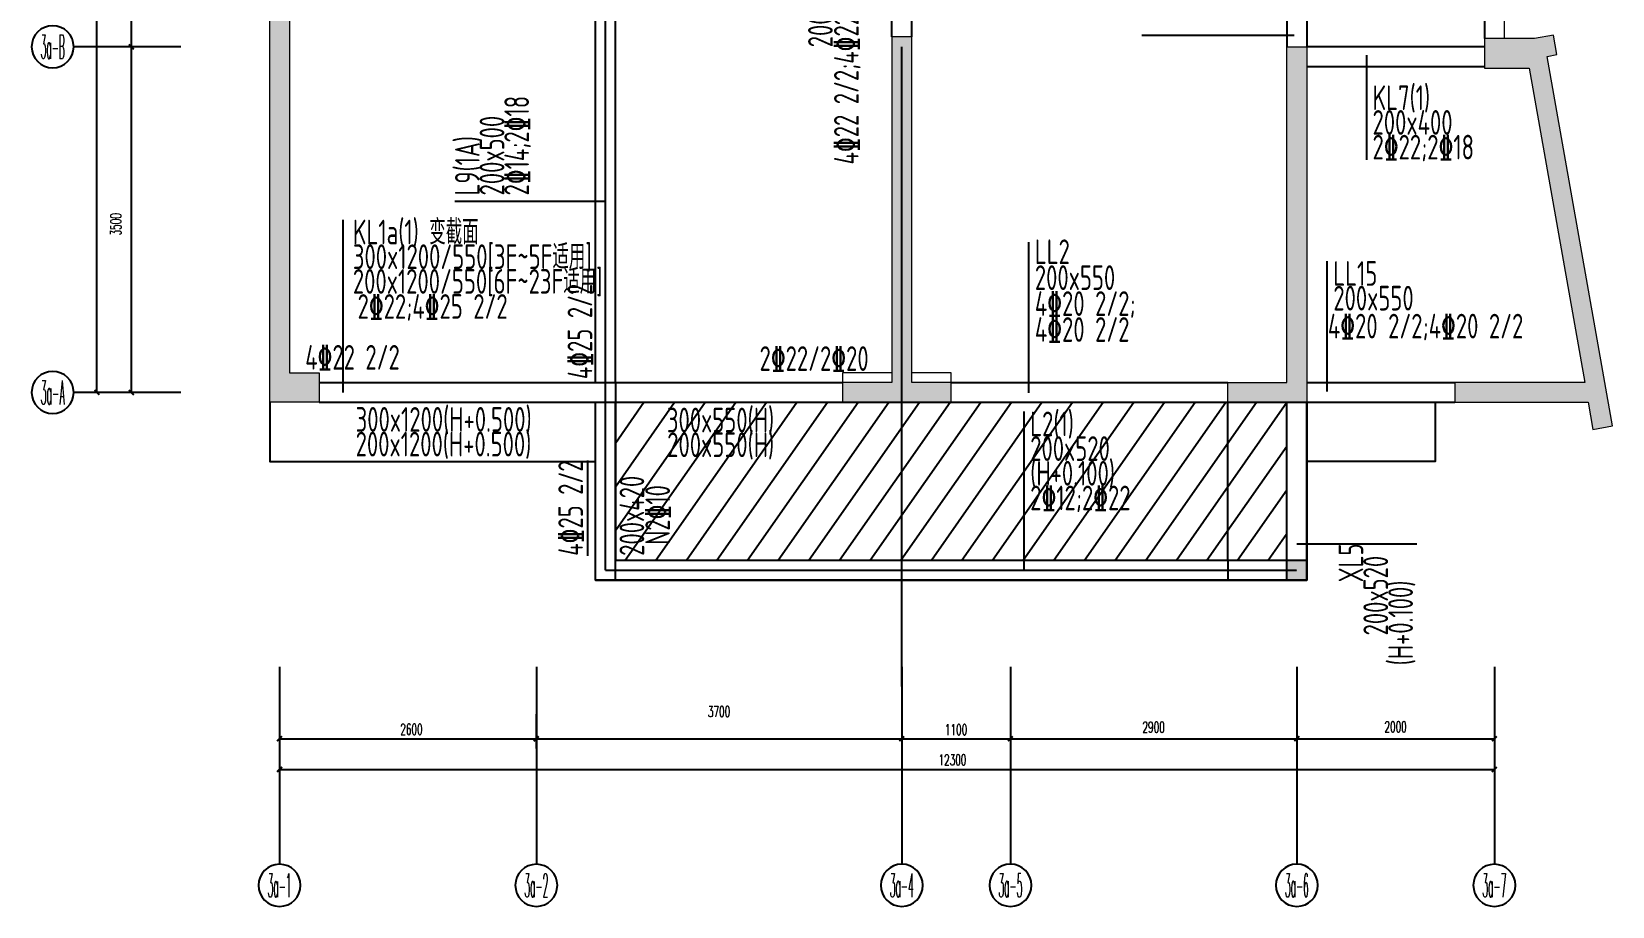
# Model space of a CAD drawing. Extents: x 184967 to 628822, y -100826 to 121332.
# Drawn here: x 558308 to 574313, y -39475 to -30617 of the extents above; entities that cross this region are included whole.
import ezdxf
from ezdxf.enums import TextEntityAlignment as Align

# ---------------------------------------------------------------- set-up
doc = ezdxf.new("R2010")
doc.units = 0
doc.header["$MEASUREMENT"] = 0
for name, pattern in [('03-grid-3F$0$DOTE', [2.42, 2, -0.2, 0.02, -0.2]), ('03-tem-3~8F$0$DASHED', [0.75, 0.5, -0.25]), ('03-tem-3~8F$0$DOTE', [2.42, 2, -0.2, 0.02, -0.2])]:
    doc.linetypes.add(name, pattern=pattern)
for name, color, linetype in [('$0$S-BEAM-LTJ', 2, 'Continuous'), ('$1$S-BEAM-LTJ', 2, 'Continuous'), ('03-grid-3F$0$S-PUB-AXIS', 193, '03-grid-3F$0$DOTE'), ('03-tem-3~8F$0$BEAM', 4, '03-tem-3~8F$0$DASHED'), ('03-tem-3~8F$0$COLU', 7, 'Continuous'), ('03-tem-3~8F$0$S-MOD-SLABHATCH', 150, 'Continuous'), ('03-tem-3~8F$0$S-PUB-QFDIMSUB', 1, '03-tem-3~8F$0$DOTE'), ('03-tem-3~8F$0$S-T-BEAMNUM', 3, 'Continuous'), ('03-tem-3~8F$0$S-T-LINE', 1, 'Continuous'), ('03-tem-3~8F$0$S-T-SECTION', 7, 'Continuous'), ('03-tem-3~8F$0$S-W-LINE', 2, 'Continuous'), ('03-tem-3~8F$0$SPACE_HATCH', 8, 'Continuous'), ('03-tem-3~8F$0$WALL', 4, 'Continuous'), ('AXIS_TEXT', 7, 'Continuous'), ('PUB_DIM', 3, 'Continuous')]:
    doc.layers.add(name, color=color, linetype=linetype)
for name, color, linetype, lineweight in [('03-col-2F~4F$0$$0$COLU', 6, 'Continuous', 0), ('03-col-5F~23F$0$$0$COLU', 6, 'Continuous', 0), ('03-col-5F~23F$0$$0$COLU_HATCH', 251, 'Continuous', 0), ('03-tem-3~8F$0$BEAM_CON', 4, 'Continuous', 0)]:
    doc.layers.add(name, color=color, linetype=linetype, lineweight=lineweight)
doc.styles.add('$0$23-tem-4F~10F$0$X', font='tssdeng.shx', dxfattribs={"width": 0.7, "bigfont": 'tssdchn.shx'})
doc.styles.add('$1$23-tem-4F~10F$0$X', font='tssdeng.shx', dxfattribs={"width": 0.7, "bigfont": 'tssdchn.shx'})
doc.styles.add('03-tem-3~8F$0$23-tem-4F~10F$0$X', font='tssdeng.shx', dxfattribs={"width": 0.7, "bigfont": 'tssdchn.shx'})
doc.styles.add('_TCH_AXIS', font='COMPLEX', dxfattribs={"bigfont": 'GBCBIG'})
doc.styles.add('COMPLEX', font='COMPLEX')
doc.styles.add('尺寸标注', font='txt.shx', dxfattribs={"width": 0.6, "height": 110})
doc.dimstyles.new('1-50', dxfattribs={"dimscale": 50, "dimtxt": 110, "dimasz": 1, "dimexe": 2, "dimexo": 2, "dimgap": 0.6, "dimtad": 1, "dimdec": 0, "dimrnd": 5, "dimtxsty": '尺寸标注', "dimblk": 'ARCHTICK', "dimcen": 2.5, "dimclrd": 251, "dimclre": 251, "dimclrt": 50, "dimadec": 0, "dimazin": 0, "dimtfac": 1, "dimtdec": 0, "dimtix": 1, "dimtmove": 2, "dimatfit": 3, "dimldrblk": 'DOT', "dimfxl": 1, "dimarcsym": 0})

# ---------------------------------------------------------------- blocks, each defined once
blk = doc.blocks.new('_ArchTick')
at = {"color": 0, "linetype": 'ByBlock', "const_width": 0.4}
blk.add_lwpolyline([(-0.5, -0.5), (0.5, 0.5)], dxfattribs=at)
blk = doc.blocks.new('*D2097')
at = {"layer": 'Defpoints', "color": 0, "linetype": 'ByBlock', "transparency": 16777216}
for p in [(560818, -36582), (573118, -36582), (573118, -38088)]:
    blk.add_point(p, dxfattribs=at)
at = {"layer": 'PUB_DIM', "color": 251, "lineweight": -2, "transparency": 16777216}
for p, q in [((560818, -37838), (560818, -38188)), ((573118, -37838), (573118, -38188)), ((560818, -38088), (573118, -38088))]:
    blk.add_line(p, q, dxfattribs=at)
at = {"layer": 'PUB_DIM', "color": 251, "linetype": 'ByBlock', "lineweight": -2, "transparency": 16777216, "xscale": 50, "yscale": 50, "zscale": 50, "rotation": 180}
blk.add_blockref('_ArchTick', (560818, -38088), dxfattribs=at)
at = {"layer": 'PUB_DIM', "color": 251, "linetype": 'ByBlock', "lineweight": -2, "transparency": 16777216, "xscale": 50, "yscale": 50, "zscale": 50}
blk.add_blockref('_ArchTick', (573118, -38088), dxfattribs=at)
at = {"layer": 'PUB_DIM', "color": 50, "linetype": 'ByBlock', "transparency": 16777216, "insert": (567631, -37991), "char_height": 110, "attachment_point": 5, "style": '尺寸标注'}
blk.add_mtext('12300', dxfattribs=at)
blk = doc.blocks.new('_Dot')
at = {"color": 0, "linetype": 'ByBlock', "lineweight": -2}
blk.add_line((-0.5, 0), (-1, 0), dxfattribs=at)
at = {"color": 0, "linetype": 'ByBlock', "const_width": 0.5}
blk.add_lwpolyline([(-0.25, 0, 1), (0.25, 0, 1)], format="xyb", close=True, dxfattribs=at)
blk = doc.blocks.new('*D2098')
at = {"layer": 'Defpoints', "color": 0, "linetype": 'ByBlock', "transparency": 16777216}
for p in [(560818, -37049), (563418, -37049), (563418, -37777)]:
    blk.add_point(p, dxfattribs=at)
at = {"layer": 'PUB_DIM', "color": 251, "lineweight": -2, "transparency": 16777216}
for p, q in [((560818, -37527), (560818, -37877)), ((563418, -37527), (563418, -37877)), ((560818, -37777), (563418, -37777))]:
    blk.add_line(p, q, dxfattribs=at)
at = {"layer": 'PUB_DIM', "color": 251, "linetype": 'ByBlock', "lineweight": -2, "transparency": 16777216, "xscale": 50, "yscale": 50, "zscale": 50, "rotation": 180}
blk.add_blockref('_ArchTick', (560818, -37777), dxfattribs=at)
at = {"layer": 'PUB_DIM', "color": 251, "linetype": 'ByBlock', "lineweight": -2, "transparency": 16777216, "xscale": 50, "yscale": 50, "zscale": 50}
blk.add_blockref('_ArchTick', (563418, -37777), dxfattribs=at)
at = {"layer": 'PUB_DIM', "color": 50, "linetype": 'ByBlock', "transparency": 16777216, "insert": (562154, -37682), "char_height": 110, "attachment_point": 5, "style": '尺寸标注'}
blk.add_mtext('2600', dxfattribs=at)
blk = doc.blocks.new('*D2099')
at = {"layer": 'Defpoints', "color": 0, "linetype": 'ByBlock', "transparency": 16777216}
for p in [(563418, -37049), (567118, -37049), (567118, -37777)]:
    blk.add_point(p, dxfattribs=at)
at = {"layer": 'PUB_DIM', "color": 251, "lineweight": -2, "transparency": 16777216}
for p, q in [((563418, -37527), (563418, -37877)), ((567118, -37527), (567118, -37877)), ((563418, -37777), (567118, -37777))]:
    blk.add_line(p, q, dxfattribs=at)
at = {"layer": 'PUB_DIM', "color": 251, "linetype": 'ByBlock', "lineweight": -2, "transparency": 16777216, "xscale": 50, "yscale": 50, "zscale": 50, "rotation": 180}
blk.add_blockref('_ArchTick', (563418, -37777), dxfattribs=at)
at = {"layer": 'PUB_DIM', "color": 251, "linetype": 'ByBlock', "lineweight": -2, "transparency": 16777216, "xscale": 50, "yscale": 50, "zscale": 50}
blk.add_blockref('_ArchTick', (567118, -37777), dxfattribs=at)
at = {"layer": 'PUB_DIM', "color": 50, "linetype": 'ByBlock', "transparency": 16777216, "insert": (565268, -37501), "char_height": 110, "attachment_point": 5, "style": '尺寸标注'}
blk.add_mtext('3700', dxfattribs=at)
blk = doc.blocks.new('*D2100')
at = {"layer": 'Defpoints', "color": 0, "linetype": 'ByBlock', "transparency": 16777216}
for p in [(567118, -37049), (568218, -37049), (568218, -37777)]:
    blk.add_point(p, dxfattribs=at)
at = {"layer": 'PUB_DIM', "color": 251, "lineweight": -2, "transparency": 16777216}
for p, q in [((567118, -37527), (567118, -37877)), ((568218, -37527), (568218, -37877)), ((567118, -37777), (568218, -37777))]:
    blk.add_line(p, q, dxfattribs=at)
at = {"layer": 'PUB_DIM', "color": 251, "linetype": 'ByBlock', "lineweight": -2, "transparency": 16777216, "xscale": 50, "yscale": 50, "zscale": 50, "rotation": 180}
blk.add_blockref('_ArchTick', (567118, -37777), dxfattribs=at)
at = {"layer": 'PUB_DIM', "color": 251, "linetype": 'ByBlock', "lineweight": -2, "transparency": 16777216, "xscale": 50, "yscale": 50, "zscale": 50}
blk.add_blockref('_ArchTick', (568218, -37777), dxfattribs=at)
at = {"layer": 'PUB_DIM', "color": 50, "linetype": 'ByBlock', "transparency": 16777216, "insert": (567668, -37685), "char_height": 110, "attachment_point": 5, "style": '尺寸标注'}
blk.add_mtext('1100', dxfattribs=at)
blk = doc.blocks.new('*D2101')
at = {"layer": 'Defpoints', "color": 0, "linetype": 'ByBlock', "transparency": 16777216}
for p in [(568218, -37049), (571118, -37049), (571118, -37777)]:
    blk.add_point(p, dxfattribs=at)
at = {"layer": 'PUB_DIM', "color": 251, "lineweight": -2, "transparency": 16777216}
for p, q in [((568218, -37527), (568218, -37877)), ((571118, -37527), (571118, -37877)), ((568218, -37777), (571118, -37777))]:
    blk.add_line(p, q, dxfattribs=at)
at = {"layer": 'PUB_DIM', "color": 251, "linetype": 'ByBlock', "lineweight": -2, "transparency": 16777216, "xscale": 50, "yscale": 50, "zscale": 50, "rotation": 180}
blk.add_blockref('_ArchTick', (568218, -37777), dxfattribs=at)
at = {"layer": 'PUB_DIM', "color": 251, "linetype": 'ByBlock', "lineweight": -2, "transparency": 16777216, "xscale": 50, "yscale": 50, "zscale": 50}
blk.add_blockref('_ArchTick', (571118, -37777), dxfattribs=at)
at = {"layer": 'PUB_DIM', "color": 50, "linetype": 'ByBlock', "transparency": 16777216, "insert": (569668, -37660), "char_height": 110, "attachment_point": 5, "style": '尺寸标注'}
blk.add_mtext('2900', dxfattribs=at)
blk = doc.blocks.new('*D2102')
at = {"layer": 'Defpoints', "color": 0, "linetype": 'ByBlock', "transparency": 16777216}
for p in [(571118, -37049), (573118, -37049), (573118, -37777)]:
    blk.add_point(p, dxfattribs=at)
at = {"layer": 'PUB_DIM', "color": 251, "lineweight": -2, "transparency": 16777216}
for p, q in [((571118, -37527), (571118, -37877)), ((573118, -37527), (573118, -37877)), ((571118, -37777), (573118, -37777))]:
    blk.add_line(p, q, dxfattribs=at)
at = {"layer": 'PUB_DIM', "color": 251, "linetype": 'ByBlock', "lineweight": -2, "transparency": 16777216, "xscale": 50, "yscale": 50, "zscale": 50, "rotation": 180}
blk.add_blockref('_ArchTick', (571118, -37777), dxfattribs=at)
at = {"layer": 'PUB_DIM', "color": 251, "linetype": 'ByBlock', "lineweight": -2, "transparency": 16777216, "xscale": 50, "yscale": 50, "zscale": 50}
blk.add_blockref('_ArchTick', (573118, -37777), dxfattribs=at)
at = {"layer": 'PUB_DIM', "color": 50, "linetype": 'ByBlock', "transparency": 16777216, "insert": (572118, -37656), "char_height": 110, "attachment_point": 5, "style": '尺寸标注'}
blk.add_mtext('2000', dxfattribs=at)
blk = doc.blocks.new('*D2109')
at = {"layer": 'Defpoints', "color": 0, "linetype": 'ByBlock', "transparency": 16777216}
for p in [(558969, -26571), (560269, -26571), (560269, -34271)]:
    blk.add_point(p, dxfattribs=at)
at = {"layer": 'PUB_DIM', "color": 251, "lineweight": -2, "transparency": 16777216}
for p, q in [((559219, -26571), (558869, -26571)), ((558969, -34271), (558969, -26571)), ((559219, -34271), (558869, -34271))]:
    blk.add_line(p, q, dxfattribs=at)
at = {"layer": 'PUB_DIM', "color": 251, "linetype": 'ByBlock', "lineweight": -2, "transparency": 16777216, "xscale": 50, "yscale": 50, "zscale": 50}
for p, rotation in [((558969, -26571), 90), ((558969, -34271), 270)]:
    blk.add_blockref('_ArchTick', p, dxfattribs=dict(at, rotation=rotation))
at = {"layer": 'PUB_DIM', "color": 50, "linetype": 'ByBlock', "transparency": 16777216, "insert": (558845, -30311), "char_height": 110, "attachment_point": 5, "rotation": 90, "style": '尺寸标注'}
blk.add_mtext('7700', dxfattribs=at)
blk = doc.blocks.new('*D2110')
at = {"layer": 'Defpoints', "color": 0, "linetype": 'ByBlock', "transparency": 16777216}
for p in [(559318, -30771), (559818, -30771), (559818, -34271)]:
    blk.add_point(p, dxfattribs=at)
at = {"layer": 'PUB_DIM', "color": 251, "lineweight": -2, "transparency": 16777216}
for p, q in [((559568, -30771), (559218, -30771)), ((559318, -34271), (559318, -30771)), ((559568, -34271), (559218, -34271))]:
    blk.add_line(p, q, dxfattribs=at)
at = {"layer": 'PUB_DIM', "color": 251, "linetype": 'ByBlock', "lineweight": -2, "transparency": 16777216, "xscale": 50, "yscale": 50, "zscale": 50}
for p, rotation in [((559318, -30771), 90), ((559318, -34271), 270)]:
    blk.add_blockref('_ArchTick', p, dxfattribs=dict(at, rotation=rotation))
at = {"layer": 'PUB_DIM', "color": 50, "linetype": 'ByBlock', "transparency": 16777216, "insert": (559161, -32568), "char_height": 110, "attachment_point": 5, "rotation": 90, "style": '尺寸标注'}
blk.add_mtext('3500', dxfattribs=at)
blk = doc.blocks.new('*D2111')
at = {"layer": 'Defpoints', "color": 0, "linetype": 'ByBlock', "transparency": 16777216}
for p in [(559318, -29371), (559818, -29371), (559818, -30771)]:
    blk.add_point(p, dxfattribs=at)
at = {"layer": 'PUB_DIM', "color": 251, "lineweight": -2, "transparency": 16777216}
for p, q in [((559568, -29371), (559218, -29371)), ((559318, -30771), (559318, -29371)), ((559568, -30771), (559218, -30771))]:
    blk.add_line(p, q, dxfattribs=at)
at = {"layer": 'PUB_DIM', "color": 251, "linetype": 'ByBlock', "lineweight": -2, "transparency": 16777216, "xscale": 50, "yscale": 50, "zscale": 50}
for p, rotation in [((559318, -29371), 90), ((559318, -30771), 270)]:
    blk.add_blockref('_ArchTick', p, dxfattribs=dict(at, rotation=rotation))
at = {"layer": 'PUB_DIM', "color": 50, "linetype": 'ByBlock', "transparency": 16777216, "insert": (559174, -30071), "char_height": 110, "attachment_point": 5, "rotation": 90, "style": '尺寸标注'}
blk.add_mtext('1400', dxfattribs=at)
blk = doc.blocks.new('_AXISO')
blk.add_circle((0, 0), 0.5)
at = {"layer": 'AXIS_TEXT', "style": 'COMPLEX', "width": 1.041667}
blk.add_attdef('A', text='', height=0.56, dxfattribs=at).set_placement((-0.25, -0.28), (0.25, -0.28), align=Align.FIT)

msp = doc.modelspace()

# ---------------------------------------------------------------- hatches: boundary and pattern name
at = {"layer": '03-col-5F~23F$0$$0$COLU_HATCH'}
for points in [[(560918.3, -27970.7), (560918.3, -34070.7), (561218.3, -34070.7), (561218.3, -34370.7), (560918.3, -34370.7), (560718.3, -34370.7), (560718.3, -27770.7), (561518.3, -27770.7), (561518.3, -27970.7)], [(566518.3, -34170.7), (566518.3, -34370.7), (567618.3, -34370.7), (567618.3, -34170.7), (567218.3, -34170.7), (567218.3, -30670.7), (567018.3, -30670.7), (567018.3, -34170.7)], [(573470.8, -30986), (574032.3, -34170.7), (572718.3, -34170.7), (572718.3, -34370.7), (574067.5, -34370.7), (574115.9, -34644.7), (574312.8, -34609.9), (573653, -30867.7), (573751.5, -30850.3), (573716.7, -30653.3), (573522.8, -30687.5), (573018.3, -30687.5), (573018.3, -30987.5)], [(570418.3, -34170.7), (571018.3, -34170.7), (571018.3, -30770.7), (571218.3, -30770.7), (571218.3, -34370.7), (570418.3, -34370.7)]]:
    msp.add_hatch(color=256, dxfattribs=at).paths.add_polyline_path(points)
at = {"layer": '03-tem-3~8F$0$S-MOD-SLABHATCH'}
h = msp.add_hatch(dxfattribs=at)
h.set_pattern_fill('ANSI31', color=256, scale=80, angle=10, style=0)
h.set_pattern_definition([(55, (576555.07, -31777.55), (-208.0646, 145.6884), [])])
h.paths.add_polyline_path([(571018.3, -35970.7), (571018.3, -34370.7), (564218.3, -34370.7), (564218.3, -35970.7)])
at = {"layer": '03-tem-3~8F$0$SPACE_HATCH'}
h = msp.add_hatch(color=251, dxfattribs=at)
h.dxf.hatch_style = 1
h.paths.add_polyline_path([(571018.3, -35970.7), (571218.3, -35970.7), (571218.3, -36170.7), (571018.3, -36170.7)])

# ---------------------------------------------------------------- linework, layer by layer
at = {"layer": '$0$S-BEAM-LTJ'}
msp.add_lwpolyline([(571821.9, -31642.1), (571821.9, -31914.3)], dxfattribs=at)
at = {"layer": '03-col-2F~4F$0$$0$COLU'}
for points in [[(560918.3, -27970.7), (560918.3, -34070.7), (561218.3, -34070.7), (561218.3, -34370.7), (560918.3, -34370.7), (560718.3, -34370.7), (560718.3, -27770.7), (560718.3, -27770.7), (560718.3, -27770.7), (560718.3, -27770.7), (561518.3, -27770.7), (561518.3, -27970.7), (560918.3, -27970.7), (560918.3, -27970.7), (560918.3, -27970.7), (560918.3, -27970.7), (560918.3, -27970.7)], [(573470.8, -30986), (574032.3, -34170.7), (572718.3, -34170.7), (572718.3, -34370.7), (574067.5, -34370.7), (574115.9, -34644.7), (574312.8, -34609.9), (573653, -30867.7), (573653, -30867.7), (573751.5, -30850.3), (573716.7, -30653.3), (573522.8, -30687.5), (573018.3, -30687.5), (573018.3, -30987.5), (573470.8, -30986)]]:
    msp.add_lwpolyline(points, dxfattribs=at)
for points in [[(566518.3, -34070.7), (566518.3, -34370.7), (567618.3, -34370.7), (567618.3, -34070.7), (567218.3, -34070.7), (567218.3, -30670.7), (567018.3, -30670.7), (567018.3, -34070.7)], [(570418.3, -34170.7), (571018.3, -34170.7), (571018.3, -30770.7), (571218.3, -30770.7), (571218.3, -34370.7), (570418.3, -34370.7)]]:
    msp.add_lwpolyline(points, close=True, dxfattribs=at)
at = {"layer": '03-col-5F~23F$0$$0$COLU'}
for points in [[(560918.3, -27970.7), (560918.3, -34070.7), (561218.3, -34070.7), (561218.3, -34370.7), (560918.3, -34370.7), (560718.3, -34370.7), (560718.3, -27770.7), (560718.3, -27770.7), (560718.3, -27770.7), (560718.3, -27770.7), (561518.3, -27770.7), (561518.3, -27970.7), (560918.3, -27970.7), (560918.3, -27970.7), (560918.3, -27970.7), (560918.3, -27970.7), (560918.3, -27970.7)], [(573470.8, -30986), (574032.3, -34170.7), (572718.3, -34170.7), (572718.3, -34370.7), (574067.5, -34370.7), (574115.9, -34644.7), (574312.8, -34609.9), (573653, -30867.7), (573653, -30867.7), (573751.5, -30850.3), (573716.7, -30653.3), (573522.8, -30687.5), (573018.3, -30687.5), (573018.3, -30987.5), (573470.8, -30986)]]:
    msp.add_lwpolyline(points, dxfattribs=at)
for points in [[(566518.3, -34170.7), (566518.3, -34370.7), (567618.3, -34370.7), (567618.3, -34170.7), (567218.3, -34170.7), (567218.3, -30670.7), (567018.3, -30670.7), (567018.3, -34170.7)], [(570418.3, -34170.7), (571018.3, -34170.7), (571018.3, -30770.7), (571218.3, -30770.7), (571218.3, -34370.7), (570418.3, -34370.7)]]:
    msp.add_lwpolyline(points, close=True, dxfattribs=at)
at = {"layer": '03-grid-3F$0$S-PUB-AXIS'}
msp.add_line((567118.3, -37249.4), (567118.3, -30770.7), dxfattribs=at)
at = {"layer": '03-tem-3~8F$0$BEAM'}
for p, q in [((571018.3, -27170.7), (571018.3, -30770.7)), ((564018.4, -34170.7), (564018.3, -29470.7)), ((564218.3, -34170.7), (564218.3, -29470.7)), ((567018.3, -30670.7), (567018.3, -29470.7)), ((567218.3, -30670.7), (567218.3, -29470.7)), ((571218.3, -29470.7), (571218.3, -30770.7)), ((573018.3, -29470.7), (573018.3, -30687.5)), ((573018.3, -30771.7), (571218.3, -30770.7)), ((571218.3, -30970.7), (573018.3, -30971.7)), ((564218.3, -34170.7), (566518.3, -34170.7)), ((567618.3, -34170.7), (570418.3, -34170.7)), ((564218.3, -36170.7), (564218.3, -34370.7)), ((571018.3, -35970.7), (571018.3, -34370.7)), ((571218.3, -34370.7), (572518.3, -34370.7)), ((564218.3, -35970.7), (571018.3, -35970.7))]:
    msp.add_line(p, q, dxfattribs=at)
at = {"layer": '03-tem-3~8F$0$BEAM_CON'}
for p, q in [((573218.3, -29470.7), (573218.3, -30687.5)), ((564218.3, -34370.7), (566518.3, -34370.7)), ((567618.3, -34370.7), (570418.3, -34370.7))]:
    msp.add_line(p, q, dxfattribs=at)
at = {"layer": '03-tem-3~8F$0$COLU', "color": 6}
msp.add_lwpolyline([(571018.3, -35970.7), (571218.3, -35970.7), (571218.3, -36170.7), (571018.3, -36170.7)], close=True, dxfattribs=at)
at = {"layer": '03-tem-3~8F$0$S-MOD-SLABHATCH'}
msp.add_lwpolyline([(564018.3, -34370.7), (571218.3, -34370.7), (571218.3, -36170.7), (564018.3, -36170.7)], close=True, dxfattribs=at)
at = {"layer": '03-tem-3~8F$0$S-PUB-QFDIMSUB', "ltscale": 0.5}
for q in [(564118.3, -29470.7), (571118.3, -36070.7)]:
    msp.add_line((564118.4, -36070.7), q, dxfattribs=at)
at = {"layer": '03-tem-3~8F$0$S-T-LINE'}
for p, q in [((571091.2, -30655.6), (569548.2, -30655.6)), ((571821.9, -30855.5), (571821.9, -31642.1)), ((564118.2, -32338.8), (562594.5, -32338.8)), ((561460.6, -32521.6), (561460.6, -34270.7)), ((568403, -34273.5), (568403, -32749.7)), ((571424.8, -34261.7), (571424.8, -32941.2)), ((568356.1, -36070.7), (568356.1, -34464.5)), ((572334.6, -35807.3), (571118.3, -35807.3))]:
    msp.add_line(p, q, dxfattribs=at)
at = {"layer": '03-tem-3~8F$0$S-W-LINE'}
for p, q in [((561218.3, -34170.7), (564218.3, -34170.7)), ((564218.3, -34170.7), (564218.3, -34370.7)), ((571218.3, -34170.7), (572718.3, -34170.7)), ((561218.3, -34370.7), (564218.3, -34370.7)), ((564018.3, -36170.7), (564018.3, -34370.7)), ((571218.3, -36170.7), (571218.3, -34370.7)), ((572518.3, -34370.7), (572718.3, -34370.7)), ((564018.3, -36170.7), (571218.3, -36170.7))]:
    msp.add_line(p, q, dxfattribs=at)
for points in [[(560718.3, -34370.7), (560718.3, -34970.7), (564018.3, -34970.7)], [(564218.3, -34370.7), (564218.3, -35970.7), (570418.3, -35970.7), (570418.3, -34370.7)], [(572518.3, -34370.7), (572518.3, -34970.7), (571218.3, -34970.7)], [(570418.3, -35970.7), (570418.3, -36170.7)]]:
    msp.add_lwpolyline(points, dxfattribs=at)
at = {"layer": '03-tem-3~8F$0$WALL'}
msp.add_lwpolyline([(570418.3, -35970.7), (570418.3, -34370.7)], dxfattribs=at)
at = {"layer": 'PUB_DIM', "linetype": 'ByBlock'}
for p, q in [((559818.3, -30770.7), (558734.6, -30770.7)), ((559818.3, -34270.7), (558734.6, -34270.7)), ((560818.3, -37049.2), (560818.3, -39048)), ((563418.3, -37049.2), (563418.3, -39048)), ((567118.3, -37049.2), (567118.3, -39048)), ((568218.3, -37049.2), (568218.3, -39048)), ((571118.3, -37049.2), (571118.3, -39048)), ((573118.3, -37049.2), (573118.3, -39048))]:
    msp.add_line(p, q, dxfattribs=at)

# ---------------------------------------------------------------- block references
ref = msp.add_blockref('_AXISO', (558521.3, -30770.7), dxfattribs=dict(at, xscale=-426.6560000000001, yscale=426.6560000000001, zscale=426.6560000000001))
ref.add_attrib('A', '3a-B', dxfattribs={"layer": 'AXIS_TEXT', "height": 241.35, "style": '_TCH_AXIS', "width": 0.256098}).set_placement((558400.6, -30891.4), (558642, -30891.4), align=Align.FIT)
ref = msp.add_blockref('_AXISO', (558521.3, -34270.7), dxfattribs=dict(at, xscale=-426.6560000000001, yscale=426.6560000000001, zscale=426.6560000000001))
ref.add_attrib('A', '3a-A', dxfattribs={"layer": 'AXIS_TEXT', "height": 241.35, "style": '_TCH_AXIS', "width": 0.253012}).set_placement((558400.6, -34391.4), (558642, -34391.4), align=Align.FIT)
ref = msp.add_blockref('_AXISO', (560818.3, -39261.4), dxfattribs=dict(at, xscale=-426.6560000000001, yscale=426.6560000000001, zscale=426.6560000000001))
ref.add_attrib('A', '3a-1', dxfattribs={"layer": 'AXIS_TEXT', "height": 241.35, "style": '_TCH_AXIS', "width": 0.283784}).set_placement((560697.6, -39382), (560938.9, -39382), align=Align.FIT)
ref = msp.add_blockref('_AXISO', (563418.3, -39261.4), dxfattribs=dict(at, xscale=-426.6560000000001, yscale=426.6560000000001, zscale=426.6560000000001))
ref.add_attrib('A', '3a-2', dxfattribs={"layer": 'AXIS_TEXT', "height": 241.35, "style": '_TCH_AXIS', "width": 0.265823}).set_placement((563297.6, -39382), (563538.9, -39382), align=Align.FIT)
ref = msp.add_blockref('_AXISO', (567118.3, -39261.1), dxfattribs=dict(at, xscale=-426.6560000000001, yscale=426.6560000000001, zscale=426.6560000000001))
ref.add_attrib('A', '3a-4', dxfattribs={"layer": 'AXIS_TEXT', "height": 241.35, "style": '_TCH_AXIS', "width": 0.259259}).set_placement((566997.6, -39381.7), (567238.9, -39381.7), align=Align.FIT)
ref = msp.add_blockref('_AXISO', (568218.3, -39261.1), dxfattribs=dict(at, xscale=-426.6560000000001, yscale=426.6560000000001, zscale=426.6560000000001))
ref.add_attrib('A', '3a-5', dxfattribs={"layer": 'AXIS_TEXT', "height": 241.35, "style": '_TCH_AXIS', "width": 0.265823}).set_placement((568097.6, -39381.7), (568338.9, -39381.7), align=Align.FIT)
ref = msp.add_blockref('_AXISO', (571118.3, -39261.1), dxfattribs=dict(at, xscale=-426.6560000000001, yscale=426.6560000000001, zscale=426.6560000000001))
ref.add_attrib('A', '3a-6', dxfattribs={"layer": 'AXIS_TEXT', "height": 241.35, "style": '_TCH_AXIS', "width": 0.265823}).set_placement((570997.6, -39381.7), (571238.9, -39381.7), align=Align.FIT)
ref = msp.add_blockref('_AXISO', (573118.3, -39261.4), dxfattribs=dict(at, xscale=-426.6560000000001, yscale=426.6560000000001, zscale=426.6560000000001))
ref.add_attrib('A', '3a-7', dxfattribs={"layer": 'AXIS_TEXT', "height": 241.35, "style": '_TCH_AXIS', "width": 0.265823}).set_placement((572997.6, -39382), (573238.9, -39382), align=Align.FIT)

# ---------------------------------------------------------------- texts
at = {"layer": '$0$S-BEAM-LTJ', "style": '$0$23-tem-4F~10F$0$X', "width": 0.7}
msp.add_text('4%%13222 2/2;4%%13222 2/2', height=250, rotation=90, dxfattribs=at).set_placement((566681.9, -29984.6), align=Align.RIGHT)
for s, rotation, p in [('2%%13214;2%%13218', 90, (563344.5, -32276.3)), ('2%%13222;2%%13218', 360, (571884.4, -31911.8)), ('2%%13222;4%%13225 2/2', 359.99998, (561608.4, -33525.1)), ('4%%13220 2/2;', 360, (568465.5, -33495.9)), ('4%%13220 2/2', 360, (568465.5, -33758.4)), ('4%%13220 2/2;4%%13220 2/2', 360, (571432.3, -33724.1)), ('4%%13222 2/2 ', 360, (561077.9, -34040.1)), ('2%%13222/2%%13220', 360, (565678.2, -34052.9)), ('N2%%13210', 90, (564771.3, -35814.4)), ('2%%13212;2%%13222', 360, (568418.6, -35464.1))]:
    msp.add_text(s, height=250, rotation=rotation, dxfattribs=at).set_placement(p)
at = {"layer": '$1$S-BEAM-LTJ', "style": '$1$23-tem-4F~10F$0$X', "width": 0.7}
for s, p in [('4\x8425 2/2', (563984.4, -34136.1)), ('%%u4\x8425 2/2', (563890.4, -35924.6))]:
    msp.add_text(s, height=250, rotation=90, dxfattribs=at).set_placement(p)
at = {"layer": '03-tem-3~8F$0$S-T-BEAMNUM', "style": '03-tem-3~8F$0$23-tem-4F~10F$0$X', "width": 0.7}
for s, rotation, p in [('KL7(1)', 360, (571884.4, -31411.8)), ('L9(1A)', 90, (562844.5, -32276.3)), ('KL1a(1) 变截面', 359.99998, (561560.6, -32771.6)), ('LL2', 360, (568465.5, -32970.9)), ('LL15', 360, (571487.3, -33191.2)), ('L2(1)', 360, (568418.6, -34714.1)), ('XL5', 90, (571790.7, -36193))]:
    msp.add_text(s, height=250, rotation=rotation, dxfattribs=at).set_placement(p)
at = {"layer": '03-tem-3~8F$0$S-T-SECTION', "style": '03-tem-3~8F$0$23-tem-4F~10F$0$X', "width": 0.7}
for s, rotation, p in [('200x450 ', 90, (566419.4, -29852.2)), ('300x550(H) ', 359.99998, (565932.3, -34675.4)), ('200x550(H) ', 359.99998, (565932.3, -34925.4))]:
    msp.add_text(s, height=250, rotation=rotation, dxfattribs=at).set_placement(p, align=Align.RIGHT)
for s, rotation, p in [('200x500 ', 90, (563094.5, -32276.3)), ('200x400 ', 360, (571884.4, -31661.8)), ('300x1200/550[3F~5F适用]', 359.99998, (561560.6, -33021.6)), ('200x1200/550[6F~23F适用] ', 359.99998, (561560.6, -33271.6)), ('200x550', 360, (568465.5, -33233.4)), ('200x550', 360, (571487.3, -33441.2)), ('300x1200(H+0.500) ', 359.99998, (561588.8, -34668.8)), ('200x1200(H+0.500) ', 359.99998, (561588.8, -34918.8)), ('200x520 ', 360, (568418.6, -34964.1)), ('(H+0.100)', 360, (568418.6, -35214.1)), ('200x420 ', 90, (564510.5, -35924.9)), ('200x520 ', 90, (572042.1, -36731.4)), ('(H+0.100)', 90, (572293.6, -37034.3))]:
    msp.add_text(s, height=250, rotation=rotation, dxfattribs=at).set_placement(p)

# ---------------------------------------------------------------- dimensions: what is measured, and where the dimension line sits
at = {"layer": 'PUB_DIM', "linetype": 'ByBlock'}
for base, p1, p2, angle, text, picture, middle in [((558969.2, -26570.7), (560269.2, -34270.7), (560269.2, -26570.7), 90, '7700', '*D2109', (558844.6, -30311.1)), ((559318.3, -29370.7), (559818.3, -30770.7), (559818.3, -29370.7), 90, '1400', '*D2111', (559174.3, -30070.7)), ((559318.3, -30770.7), (559818.3, -34270.7), (559818.3, -30770.7), 90, '3500', '*D2110', (559160.7, -32568.4)), ((573118.3, -38088.4), (560818.3, -36582.2), (573118.3, -36582.2), 360, '12300', '*D2097', (567630.8, -37991.2)), ((563418.3, -37776.7), (560818.3, -37049.2), (563418.3, -37049.2), 360, '2600', '*D2098', (562154.1, -37681.6)), ((567118.3, -37776.7), (563418.3, -37049.2), (567118.3, -37049.2), 360, '3700', '*D2099', (565268.3, -37501.4)), ((568218.3, -37776.7), (567118.3, -37049.2), (568218.3, -37049.2), 360, '1100', '*D2100', (567668.3, -37685.4)), ((571118.3, -37776.7), (568218.3, -37049.2), (571118.3, -37049.2), 360, '2900', '*D2101', (569668.3, -37660)), ((573118.3, -37776.7), (571118.3, -37049.2), (573118.3, -37049.2), 360, '2000', '*D2102', (572118.3, -37656))]:
    dim = msp.add_linear_dim(base=base, p1=p1, p2=p2, angle=angle, text=text, dimstyle='1-50', override={"dimfxl": 5, "dimfxlon": 1}, dxfattribs=at)
    dim.commit()
    dim.dimension.update_dxf_attribs({"geometry": picture, "text_midpoint": middle, "dimtype": 161})

doc.saveas('drawing.dxf')
